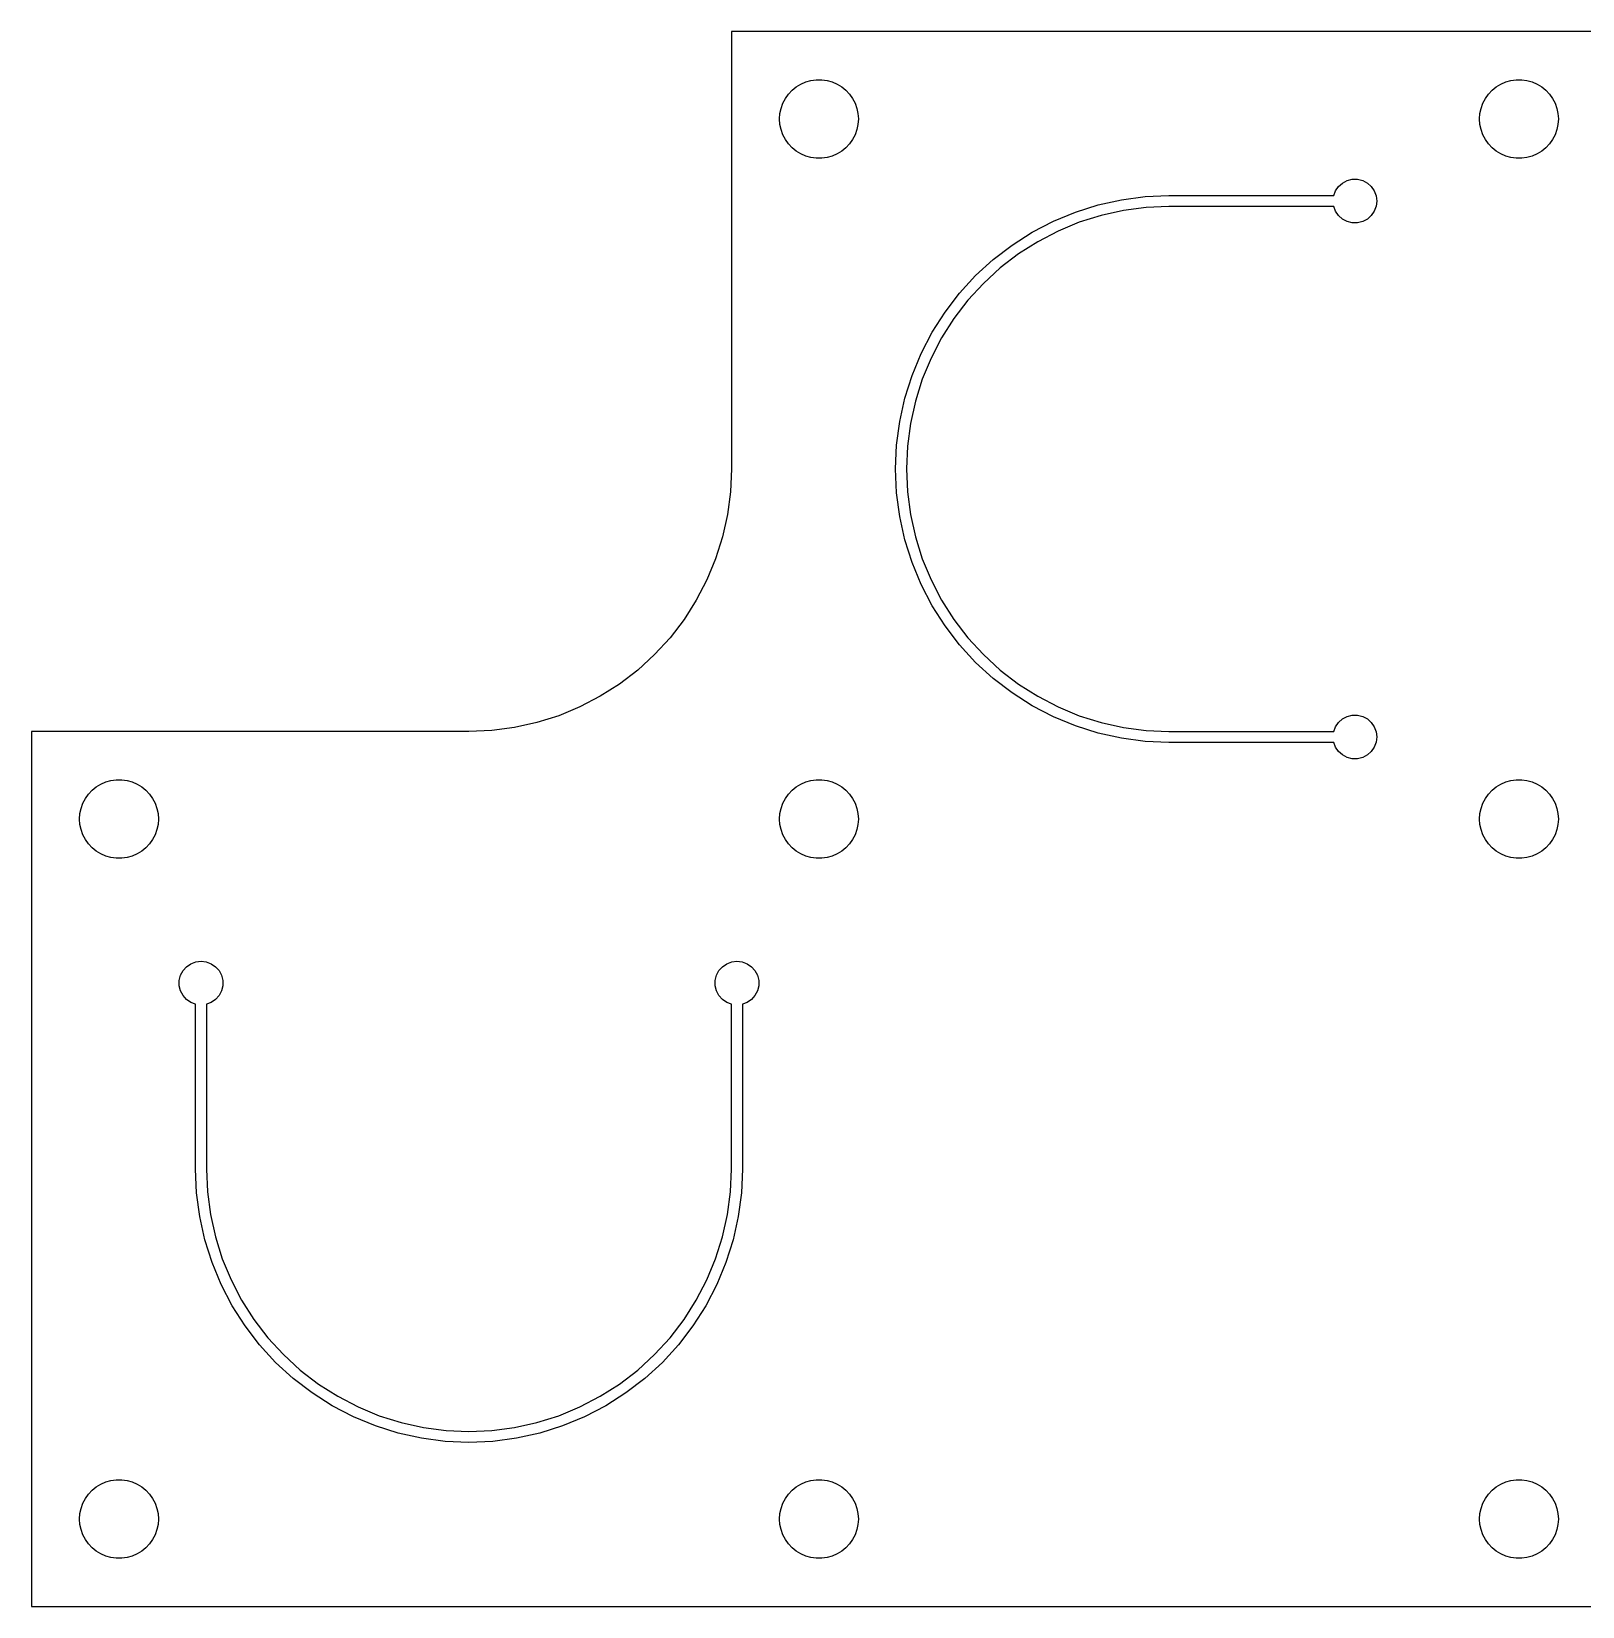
# Model space of a CAD drawing. Header units: metres. Extents: x 0 to 140, y 28 to 100.
# Drawn here: x 0 to 70.9, y 28 to 100 of the extents above; entities that cross this region are included whole.
import ezdxf

# ---------------------------------------------------------------- set-up
doc = ezdxf.new("R2010")
doc.units = ezdxf.units.M

msp = doc.modelspace()

# ---------------------------------------------------------------- linework, layer by layer
for p, q in [((96.5, 100), (32, 100)), ((32, 100), (32, 80)), ((34.6037, 97.136), (34.7714, 97.3155)), ((34.7714, 97.3155), (34.962, 97.4705)), ((34.962, 97.4705), (35.1719, 97.5982)), ((35.1719, 97.5982), (35.3972, 97.6961)), ((35.3972, 97.6961), (35.6338, 97.7623)), ((35.6338, 97.7623), (35.8772, 97.7958)), ((35.8772, 97.7958), (36.1228, 97.7958)), ((36.1228, 97.7958), (36.3662, 97.7623)), ((36.3662, 97.7623), (36.6028, 97.6961)), ((36.6028, 97.6961), (36.8281, 97.5982)), ((36.8281, 97.5982), (37.038, 97.4705)), ((37.038, 97.4705), (37.2286, 97.3155)), ((37.2286, 97.3155), (37.3963, 97.136)), ((66.6037, 97.136), (66.7714, 97.3155)), ((66.7714, 97.3155), (66.962, 97.4705)), ((66.962, 97.4705), (67.1719, 97.5982)), ((67.1719, 97.5982), (67.3972, 97.6961)), ((67.3972, 97.6961), (67.6338, 97.7623)), ((67.6338, 97.7623), (67.8772, 97.7958)), ((67.8772, 97.7958), (68.1228, 97.7958)), ((68.1228, 97.7958), (68.3662, 97.7623)), ((68.3662, 97.7623), (68.6028, 97.6961)), ((68.6028, 97.6961), (68.8281, 97.5982)), ((68.8281, 97.5982), (69.038, 97.4705)), ((69.038, 97.4705), (69.2286, 97.3155)), ((69.2286, 97.3155), (69.3963, 97.136)), ((34.2168, 96.2451), (34.2667, 96.4856)), ((34.2667, 96.4856), (34.349, 96.7171)), ((34.349, 96.7171), (34.462, 96.9352)), ((34.462, 96.9352), (34.6037, 97.136)), ((37.3963, 97.136), (37.5379, 96.9352)), ((37.5379, 96.9352), (37.651, 96.7171)), ((37.651, 96.7171), (37.7332, 96.4856)), ((37.7332, 96.4856), (37.7832, 96.2451)), ((66.2168, 96.2451), (66.2667, 96.4856)), ((66.2667, 96.4856), (66.349, 96.7171)), ((66.349, 96.7171), (66.462, 96.9352)), ((66.462, 96.9352), (66.6037, 97.136)), ((69.3963, 97.136), (69.5379, 96.9352)), ((69.5379, 96.9352), (69.651, 96.7171)), ((69.651, 96.7171), (69.7332, 96.4856)), ((69.7332, 96.4856), (69.7832, 96.2451)), ((34.2, 96), (34.2168, 96.2451)), ((34.2168, 95.7549), (34.2, 96)), ((37.7832, 96.2451), (37.8, 96)), ((37.8, 96), (37.7832, 95.7549)), ((66.2, 96), (66.2168, 96.2451)), ((66.2168, 95.7549), (66.2, 96)), ((69.7832, 96.2451), (69.8, 96)), ((69.8, 96), (69.7832, 95.7549)), ((34.2667, 95.5144), (34.2168, 95.7549)), ((34.349, 95.2829), (34.2667, 95.5144)), ((34.462, 95.0647), (34.349, 95.2829)), ((34.6037, 94.864), (34.462, 95.0647)), ((37.5379, 95.0647), (37.3963, 94.864)), ((37.651, 95.2829), (37.5379, 95.0647)), ((37.7332, 95.5144), (37.651, 95.2829)), ((37.7832, 95.7549), (37.7332, 95.5144)), ((66.2667, 95.5144), (66.2168, 95.7549)), ((66.349, 95.2829), (66.2667, 95.5144)), ((66.462, 95.0647), (66.349, 95.2829)), ((66.6037, 94.864), (66.462, 95.0647)), ((69.5379, 95.0647), (69.3963, 94.864)), ((69.651, 95.2829), (69.5379, 95.0647)), ((69.7332, 95.5144), (69.651, 95.2829)), ((69.7832, 95.7549), (69.7332, 95.5144)), ((34.7714, 94.6845), (34.6037, 94.864)), ((34.962, 94.5294), (34.7714, 94.6845)), ((35.1719, 94.4018), (34.962, 94.5294)), ((35.3972, 94.3039), (35.1719, 94.4018)), ((36.8281, 94.4018), (36.6028, 94.3039)), ((37.038, 94.5294), (36.8281, 94.4018)), ((37.2286, 94.6845), (37.038, 94.5294)), ((37.3963, 94.864), (37.2286, 94.6845)), ((66.7714, 94.6845), (66.6037, 94.864)), ((66.962, 94.5294), (66.7714, 94.6845)), ((67.1719, 94.4018), (66.962, 94.5294)), ((67.3972, 94.3039), (67.1719, 94.4018)), ((68.8281, 94.4018), (68.6028, 94.3039)), ((69.038, 94.5294), (68.8281, 94.4018)), ((69.2286, 94.6845), (69.038, 94.5294)), ((69.3963, 94.864), (69.2286, 94.6845)), ((35.6338, 94.2376), (35.3972, 94.3039)), ((35.8772, 94.2042), (35.6338, 94.2376)), ((36.1228, 94.2042), (35.8772, 94.2042)), ((36.3662, 94.2376), (36.1228, 94.2042)), ((36.6028, 94.3039), (36.3662, 94.2376)), ((67.6338, 94.2376), (67.3972, 94.3039)), ((67.8772, 94.2042), (67.6338, 94.2376)), ((68.1228, 94.2042), (67.8772, 94.2042)), ((68.3662, 94.2376), (68.1228, 94.2042)), ((68.6028, 94.3039), (68.3662, 94.2376)), ((59.6145, 92.7147), (59.7515, 92.9131)), ((59.7515, 92.9131), (59.9319, 93.073)), ((59.9319, 93.073), (60.1454, 93.185)), ((60.1454, 93.185), (60.3795, 93.2427)), ((60.3795, 93.2427), (60.6205, 93.2427)), ((60.6205, 93.2427), (60.8546, 93.185)), ((60.8546, 93.185), (61.0681, 93.073)), ((61.0681, 93.073), (61.2485, 92.9131)), ((61.2485, 92.9131), (61.3855, 92.7147)), ((48.7648, 92.0741), (49.8294, 92.3101)), ((49.8294, 92.3101), (50.9106, 92.4524)), ((50.9106, 92.4524), (51.99, 92.4996)), ((51.99, 92.4996), (51.99, 92.5)), ((51.99, 92.5), (59.5331, 92.5)), ((59.5331, 92.5), (59.6145, 92.7147)), ((61.3855, 92.7147), (61.4709, 92.4893)), ((61.4709, 92.4893), (61.5, 92.25)), ((61.5, 92.25), (61.4709, 92.0107)), ((46.7173, 91.3288), (47.7247, 91.7462)), ((47.7247, 91.7462), (48.7648, 92.0741)), ((48.8942, 91.5911), (47.8958, 91.2763)), ((49.9162, 91.8177), (48.8942, 91.5911)), ((50.9541, 91.9543), (49.9162, 91.8177)), ((52, 92), (50.9541, 91.9543)), ((59.5331, 92), (52, 92)), ((59.6145, 91.7853), (59.5331, 92)), ((59.7515, 91.5869), (59.6145, 91.7853)), ((59.9319, 91.427), (59.7515, 91.5869)), ((61.2485, 91.5869), (61.0681, 91.427)), ((61.3855, 91.7853), (61.2485, 91.5869)), ((61.4709, 92.0107), (61.3855, 91.7853)), ((44.8303, 90.2394), (45.75, 90.8253)), ((45.75, 90.8253), (46.7173, 91.3288)), ((46.9286, 90.8757), (46, 90.3923)), ((47.8958, 91.2763), (46.9286, 90.8757)), ((60.1454, 91.315), (59.9319, 91.427)), ((60.3795, 91.2573), (60.1454, 91.315)), ((60.6205, 91.2573), (60.3795, 91.2573)), ((60.8546, 91.315), (60.6205, 91.2573)), ((61.0681, 91.427), (60.8546, 91.315)), ((43.9651, 89.5755), (44.8303, 90.2394)), ((46, 90.3923), (45.1171, 89.8298)), ((43.1612, 88.8388), (43.9651, 89.5755)), ((45.1171, 89.8298), (44.2865, 89.1925)), ((42.4244, 88.0348), (43.1612, 88.8388)), ((44.2865, 89.1925), (43.5147, 88.4853)), ((41.7606, 87.1697), (42.4244, 88.0348)), ((43.5147, 88.4853), (42.8075, 87.7134)), ((41.1747, 86.25), (41.7606, 87.1697)), ((42.8075, 87.7134), (42.1702, 86.8829)), ((42.1702, 86.8829), (41.6077, 86)), ((40.6711, 85.2827), (41.1747, 86.25)), ((41.6077, 86), (41.1243, 85.0714)), ((40.2538, 84.2753), (40.6711, 85.2827)), ((41.1243, 85.0714), (40.7237, 84.1042)), ((39.9259, 83.2352), (40.2538, 84.2753)), ((40.7237, 84.1042), (40.4089, 83.1058)), ((39.6899, 82.1706), (39.9259, 83.2352)), ((40.4089, 83.1058), (40.1823, 82.0838)), ((39.5476, 81.0894), (39.6899, 82.1706)), ((40.1823, 82.0838), (40.0457, 81.0459)), ((39.5, 80), (39.5476, 81.0894)), ((40.0457, 81.0459), (40, 80)), ((32, 80), (31.9543, 78.9541)), ((39.5476, 78.9106), (39.5, 80)), ((40, 80), (40.0457, 78.9541)), ((31.9543, 78.9541), (31.8177, 77.9162)), ((39.6899, 77.8294), (39.5476, 78.9106)), ((40.0457, 78.9541), (40.1823, 77.9162)), ((31.8177, 77.9162), (31.5911, 76.8942)), ((39.9259, 76.7648), (39.6899, 77.8294)), ((40.1823, 77.9162), (40.4089, 76.8942)), ((31.5911, 76.8942), (31.2763, 75.8958)), ((40.2538, 75.7247), (39.9259, 76.7648)), ((40.4089, 76.8942), (40.7237, 75.8958)), ((31.2763, 75.8958), (30.8757, 74.9286)), ((40.6711, 74.7173), (40.2538, 75.7247)), ((40.7237, 75.8958), (41.1243, 74.9286)), ((30.8757, 74.9286), (30.3923, 74)), ((41.1243, 74.9286), (41.6077, 74)), ((41.1747, 73.75), (40.6711, 74.7173)), ((30.3923, 74), (29.8298, 73.1171)), ((41.7606, 72.8303), (41.1747, 73.75)), ((41.6077, 74), (42.1702, 73.1171)), ((29.8298, 73.1171), (29.1925, 72.2865)), ((42.4244, 71.9651), (41.7606, 72.8303)), ((42.1702, 73.1171), (42.8075, 72.2865)), ((29.1925, 72.2865), (28.4853, 71.5147)), ((42.8075, 72.2865), (43.5147, 71.5147)), ((28.4853, 71.5147), (27.7134, 70.8075)), ((43.1612, 71.1612), (42.4244, 71.9651)), ((43.5147, 71.5147), (44.2865, 70.8075)), ((27.7134, 70.8075), (26.8829, 70.1702)), ((43.9651, 70.4244), (43.1612, 71.1612)), ((44.2865, 70.8075), (45.1171, 70.1702)), ((26.8829, 70.1702), (26, 69.6077)), ((44.8303, 69.7606), (43.9651, 70.4244)), ((45.1171, 70.1702), (46, 69.6077)), ((25.0714, 69.1243), (24.1042, 68.7237)), ((26, 69.6077), (25.0714, 69.1243)), ((45.75, 69.1747), (44.8303, 69.7606)), ((46.7173, 68.6711), (45.75, 69.1747)), ((46, 69.6077), (46.9286, 69.1243)), ((46.9286, 69.1243), (47.8958, 68.7237)), ((23.1058, 68.4089), (22.0838, 68.1823)), ((24.1042, 68.7237), (23.1058, 68.4089)), ((47.7247, 68.2538), (46.7173, 68.6711)), ((47.8958, 68.7237), (48.8942, 68.4089)), ((48.8942, 68.4089), (49.9162, 68.1823)), ((59.6145, 68.2147), (59.7515, 68.4131)), ((59.7515, 68.4131), (59.9319, 68.573)), ((59.9319, 68.573), (60.1454, 68.685)), ((60.1454, 68.685), (60.3795, 68.7427)), ((60.3795, 68.7427), (60.6205, 68.7427)), ((60.6205, 68.7427), (60.8546, 68.685)), ((60.8546, 68.685), (61.0681, 68.573)), ((61.0681, 68.573), (61.2485, 68.4131)), ((61.2485, 68.4131), (61.3855, 68.2147)), ((20, 68), (0, 68)), ((0, 68), (0, 28)), ((21.0459, 68.0457), (20, 68)), ((22.0838, 68.1823), (21.0459, 68.0457)), ((48.7648, 67.9259), (47.7247, 68.2538)), ((49.8294, 67.6899), (48.7648, 67.9259)), ((50.9106, 67.5476), (49.8294, 67.6899)), ((49.9162, 68.1823), (50.9541, 68.0457)), ((50.9541, 68.0457), (52, 68)), ((52, 68), (59.5331, 68)), ((59.5331, 68), (59.6145, 68.2147)), ((61.3855, 68.2147), (61.4709, 67.9893)), ((61.4709, 67.9893), (61.5, 67.75)), ((61.5, 67.75), (61.4709, 67.5107)), ((51.99, 67.5004), (50.9106, 67.5476)), ((51.99, 67.5), (51.99, 67.5004)), ((59.5331, 67.5), (51.99, 67.5)), ((59.6145, 67.2853), (59.5331, 67.5)), ((59.7515, 67.0869), (59.6145, 67.2853)), ((59.9319, 66.927), (59.7515, 67.0869)), ((61.2485, 67.0869), (61.0681, 66.927)), ((61.3855, 67.2853), (61.2485, 67.0869)), ((61.4709, 67.5107), (61.3855, 67.2853)), ((60.1454, 66.815), (59.9319, 66.927)), ((60.3795, 66.7573), (60.1454, 66.815)), ((60.6205, 66.7573), (60.3795, 66.7573)), ((60.8546, 66.815), (60.6205, 66.7573)), ((61.0681, 66.927), (60.8546, 66.815)), ((2.96198, 65.4705), (3.17188, 65.5982)), ((3.17188, 65.5982), (3.3972, 65.6961)), ((3.3972, 65.6961), (3.63377, 65.7623)), ((3.63377, 65.7623), (3.87715, 65.7958)), ((3.87715, 65.7958), (4.12283, 65.7958)), ((4.12283, 65.7958), (4.36621, 65.7623)), ((4.36621, 65.7623), (4.60278, 65.6961)), ((4.60278, 65.6961), (4.82811, 65.5982)), ((4.82811, 65.5982), (5.03801, 65.4705)), ((34.962, 65.4705), (35.1719, 65.5982)), ((35.1719, 65.5982), (35.3972, 65.6961)), ((35.3972, 65.6961), (35.6338, 65.7623)), ((35.6338, 65.7623), (35.8772, 65.7958)), ((35.8772, 65.7958), (36.1228, 65.7958)), ((36.1228, 65.7958), (36.3662, 65.7623)), ((36.3662, 65.7623), (36.6028, 65.6961)), ((36.6028, 65.6961), (36.8281, 65.5982)), ((36.8281, 65.5982), (37.038, 65.4705)), ((66.962, 65.4705), (67.1719, 65.5982)), ((67.1719, 65.5982), (67.3972, 65.6961)), ((67.3972, 65.6961), (67.6338, 65.7623)), ((67.6338, 65.7623), (67.8772, 65.7958)), ((67.8772, 65.7958), (68.1228, 65.7958)), ((68.1228, 65.7958), (68.3662, 65.7623)), ((68.3662, 65.7623), (68.6028, 65.6961)), ((68.6028, 65.6961), (68.8281, 65.5982)), ((68.8281, 65.5982), (69.038, 65.4705)), ((2.34901, 64.7171), (2.46204, 64.9352)), ((2.46204, 64.9352), (2.60371, 65.136)), ((2.60371, 65.136), (2.77139, 65.3155)), ((2.77139, 65.3155), (2.96198, 65.4705)), ((5.03801, 65.4705), (5.22859, 65.3155)), ((5.22859, 65.3155), (5.39627, 65.136)), ((5.39627, 65.136), (5.53795, 64.9352)), ((5.53795, 64.9352), (5.65097, 64.7171)), ((34.349, 64.7171), (34.462, 64.9352)), ((34.462, 64.9352), (34.6037, 65.136)), ((34.6037, 65.136), (34.7714, 65.3155)), ((34.7714, 65.3155), (34.962, 65.4705)), ((37.038, 65.4705), (37.2286, 65.3155)), ((37.2286, 65.3155), (37.3963, 65.136)), ((37.3963, 65.136), (37.5379, 64.9352)), ((37.5379, 64.9352), (37.651, 64.7171)), ((66.349, 64.7171), (66.462, 64.9352)), ((66.462, 64.9352), (66.6037, 65.136)), ((66.6037, 65.136), (66.7714, 65.3155)), ((66.7714, 65.3155), (66.962, 65.4705)), ((69.038, 65.4705), (69.2286, 65.3155)), ((69.2286, 65.3155), (69.3963, 65.136)), ((69.3963, 65.136), (69.5379, 64.9352)), ((69.5379, 64.9352), (69.651, 64.7171)), ((2.2, 64), (2.21675, 64.2451)), ((2.21675, 64.2451), (2.26674, 64.4856)), ((2.26674, 64.4856), (2.34901, 64.7171)), ((5.65097, 64.7171), (5.73325, 64.4856)), ((5.73325, 64.4856), (5.78323, 64.2451)), ((5.78323, 64.2451), (5.79999, 64)), ((34.2, 64), (34.2168, 64.2451)), ((34.2168, 64.2451), (34.2667, 64.4856)), ((34.2667, 64.4856), (34.349, 64.7171)), ((37.651, 64.7171), (37.7332, 64.4856)), ((37.7332, 64.4856), (37.7832, 64.2451)), ((37.7832, 64.2451), (37.8, 64)), ((66.2, 64), (66.2168, 64.2451)), ((66.2168, 64.2451), (66.2667, 64.4856)), ((66.2667, 64.4856), (66.349, 64.7171)), ((69.651, 64.7171), (69.7332, 64.4856)), ((69.7332, 64.4856), (69.7832, 64.2451)), ((69.7832, 64.2451), (69.8, 64)), ((2.21675, 63.7549), (2.2, 64)), ((2.26674, 63.5144), (2.21675, 63.7549)), ((2.34901, 63.2829), (2.26674, 63.5144)), ((5.73325, 63.5144), (5.65097, 63.2829)), ((5.78323, 63.7549), (5.73325, 63.5144)), ((5.79999, 64), (5.78323, 63.7549)), ((34.2168, 63.7549), (34.2, 64)), ((34.2667, 63.5144), (34.2168, 63.7549)), ((34.349, 63.2829), (34.2667, 63.5144)), ((37.7332, 63.5144), (37.651, 63.2829)), ((37.7832, 63.7549), (37.7332, 63.5144)), ((37.8, 64), (37.7832, 63.7549)), ((66.2168, 63.7549), (66.2, 64)), ((66.2667, 63.5144), (66.2168, 63.7549)), ((66.349, 63.2829), (66.2667, 63.5144)), ((69.7332, 63.5144), (69.651, 63.2829)), ((69.7832, 63.7549), (69.7332, 63.5144)), ((69.8, 64), (69.7832, 63.7549)), ((2.46204, 63.0647), (2.34901, 63.2829)), ((2.60371, 62.864), (2.46204, 63.0647)), ((2.77139, 62.6845), (2.60371, 62.864)), ((2.96198, 62.5294), (2.77139, 62.6845)), ((5.22859, 62.6845), (5.03801, 62.5294)), ((5.39627, 62.864), (5.22859, 62.6845)), ((5.53795, 63.0647), (5.39627, 62.864)), ((5.65097, 63.2829), (5.53795, 63.0647)), ((34.462, 63.0647), (34.349, 63.2829)), ((34.6037, 62.864), (34.462, 63.0647)), ((34.7714, 62.6845), (34.6037, 62.864)), ((34.962, 62.5294), (34.7714, 62.6845)), ((37.2286, 62.6845), (37.038, 62.5294)), ((37.3963, 62.864), (37.2286, 62.6845)), ((37.5379, 63.0647), (37.3963, 62.864)), ((37.651, 63.2829), (37.5379, 63.0647)), ((66.462, 63.0647), (66.349, 63.2829)), ((66.6037, 62.864), (66.462, 63.0647)), ((66.7714, 62.6845), (66.6037, 62.864)), ((66.962, 62.5294), (66.7714, 62.6845)), ((69.2286, 62.6845), (69.038, 62.5294)), ((69.3963, 62.864), (69.2286, 62.6845)), ((69.5379, 63.0647), (69.3963, 62.864)), ((69.651, 63.2829), (69.5379, 63.0647)), ((3.17188, 62.4018), (2.96198, 62.5294)), ((3.3972, 62.3039), (3.17188, 62.4018)), ((3.63377, 62.2376), (3.3972, 62.3039)), ((3.87715, 62.2042), (3.63377, 62.2376)), ((4.12283, 62.2042), (3.87715, 62.2042)), ((4.36621, 62.2376), (4.12283, 62.2042)), ((4.60278, 62.3039), (4.36621, 62.2376)), ((4.82811, 62.4018), (4.60278, 62.3039)), ((5.03801, 62.5294), (4.82811, 62.4018)), ((35.1719, 62.4018), (34.962, 62.5294)), ((35.3972, 62.3039), (35.1719, 62.4018)), ((35.6338, 62.2376), (35.3972, 62.3039)), ((35.8772, 62.2042), (35.6338, 62.2376)), ((36.1228, 62.2042), (35.8772, 62.2042)), ((36.3662, 62.2376), (36.1228, 62.2042)), ((36.6028, 62.3039), (36.3662, 62.2376)), ((36.8281, 62.4018), (36.6028, 62.3039)), ((37.038, 62.5294), (36.8281, 62.4018)), ((67.1719, 62.4018), (66.962, 62.5294)), ((67.3972, 62.3039), (67.1719, 62.4018)), ((67.6338, 62.2376), (67.3972, 62.3039)), ((67.8772, 62.2042), (67.6338, 62.2376)), ((68.1228, 62.2042), (67.8772, 62.2042)), ((68.3662, 62.2376), (68.1228, 62.2042)), ((68.6028, 62.3039), (68.3662, 62.2376)), ((68.8281, 62.4018), (68.6028, 62.3039)), ((69.038, 62.5294), (68.8281, 62.4018)), ((6.81497, 56.8546), (6.927, 57.0681)), ((6.927, 57.0681), (7.08687, 57.2485)), ((7.08687, 57.2485), (7.28526, 57.3855)), ((7.28526, 57.3855), (7.51068, 57.4709)), ((7.51068, 57.4709), (7.75, 57.5)), ((7.75, 57.5), (7.9893, 57.4709)), ((7.9893, 57.4709), (8.21472, 57.3855)), ((8.21472, 57.3855), (8.41312, 57.2485)), ((8.41312, 57.2485), (8.57298, 57.0681)), ((8.57298, 57.0681), (8.68501, 56.8546)), ((31.315, 56.8546), (31.427, 57.0681)), ((31.427, 57.0681), (31.5869, 57.2485)), ((31.5869, 57.2485), (31.7853, 57.3855)), ((31.7853, 57.3855), (32.0107, 57.4709)), ((32.0107, 57.4709), (32.25, 57.5)), ((32.25, 57.5), (32.4893, 57.4709)), ((32.4893, 57.4709), (32.7147, 57.3855)), ((32.7147, 57.3855), (32.9131, 57.2485)), ((32.9131, 57.2485), (33.073, 57.0681)), ((33.073, 57.0681), (33.185, 56.8546)), ((6.75728, 56.6205), (6.81497, 56.8546)), ((6.75728, 56.3795), (6.75728, 56.6205)), ((6.81497, 56.1454), (6.75728, 56.3795)), ((8.68501, 56.8546), (8.74271, 56.6205)), ((8.74271, 56.3795), (8.68501, 56.1454)), ((8.74271, 56.6205), (8.74271, 56.3795)), ((31.2573, 56.6205), (31.315, 56.8546)), ((31.2573, 56.3795), (31.2573, 56.6205)), ((31.315, 56.1454), (31.2573, 56.3795)), ((33.185, 56.8546), (33.2427, 56.6205)), ((33.2427, 56.3795), (33.185, 56.1454)), ((33.2427, 56.6205), (33.2427, 56.3795)), ((6.927, 55.9319), (6.81497, 56.1454)), ((7.08687, 55.7515), (6.927, 55.9319)), ((7.28526, 55.6145), (7.08687, 55.7515)), ((7.5, 55.5331), (7.28526, 55.6145)), ((7.5, 47.99), (7.5, 55.5331)), ((8.21472, 55.6145), (8, 55.5331)), ((8, 55.5331), (8, 48)), ((8.41312, 55.7515), (8.21472, 55.6145)), ((8.57298, 55.9319), (8.41312, 55.7515)), ((8.68501, 56.1454), (8.57298, 55.9319)), ((31.427, 55.9319), (31.315, 56.1454)), ((31.5869, 55.7515), (31.427, 55.9319)), ((31.7853, 55.6145), (31.5869, 55.7515)), ((32, 55.5331), (31.7853, 55.6145)), ((32, 48), (32, 55.5331)), ((32.7147, 55.6145), (32.5, 55.5331)), ((32.5, 55.5331), (32.5, 47.99)), ((32.9131, 55.7515), (32.7147, 55.6145)), ((33.073, 55.9319), (32.9131, 55.7515)), ((33.185, 56.1454), (33.073, 55.9319)), ((7.50043, 47.99), (7.5, 47.99)), ((7.54756, 46.9106), (7.50043, 47.99)), ((8, 48), (8.04565, 46.9541)), ((31.9543, 46.9541), (32, 48)), ((32.4996, 47.99), (32.4524, 46.9106)), ((32.5, 47.99), (32.4996, 47.99)), ((7.6899, 45.8294), (7.54756, 46.9106)), ((8.04565, 46.9541), (8.1823, 45.9162)), ((31.8177, 45.9162), (31.9543, 46.9541)), ((32.4524, 46.9106), (32.3101, 45.8294)), ((7.92592, 44.7648), (7.6899, 45.8294)), ((8.1823, 45.9162), (8.40889, 44.8942)), ((31.5911, 44.8942), (31.8177, 45.9162)), ((32.3101, 45.8294), (32.0741, 44.7648)), ((8.25383, 43.7247), (7.92592, 44.7648)), ((8.40889, 44.8942), (8.72368, 43.8958)), ((31.2763, 43.8958), (31.5911, 44.8942)), ((32.0741, 44.7648), (31.7462, 43.7247)), ((8.67114, 42.7173), (8.25383, 43.7247)), ((8.72368, 43.8958), (9.1243, 42.9286)), ((30.8757, 42.9286), (31.2763, 43.8958)), ((31.7462, 43.7247), (31.3288, 42.7173)), ((9.17468, 41.75), (8.67114, 42.7173)), ((9.1243, 42.9286), (9.60768, 42)), ((30.3923, 42), (30.8757, 42.9286)), ((31.3288, 42.7173), (30.8253, 41.75)), ((9.60768, 42), (10.1702, 41.1171)), ((29.8298, 41.1171), (30.3923, 42)), ((9.76059, 40.8303), (9.17468, 41.75)), ((10.1702, 41.1171), (10.8075, 40.2865)), ((29.1925, 40.2865), (29.8298, 41.1171)), ((30.8253, 41.75), (30.2394, 40.8303)), ((10.4244, 39.9651), (9.76059, 40.8303)), ((30.2394, 40.8303), (29.5755, 39.9651)), ((11.1612, 39.1612), (10.4244, 39.9651)), ((10.8075, 40.2865), (11.5147, 39.5147)), ((28.4853, 39.5147), (29.1925, 40.2865)), ((29.5755, 39.9651), (28.8388, 39.1612)), ((11.9651, 38.4244), (11.1612, 39.1612)), ((11.5147, 39.5147), (12.2865, 38.8075)), ((27.7134, 38.8075), (28.4853, 39.5147)), ((28.8388, 39.1612), (28.0348, 38.4244)), ((12.8303, 37.7606), (11.9651, 38.4244)), ((12.2865, 38.8075), (13.1171, 38.1702)), ((13.1171, 38.1702), (14, 37.6077)), ((26, 37.6077), (26.8829, 38.1702)), ((26.8829, 38.1702), (27.7134, 38.8075)), ((28.0348, 38.4244), (27.1697, 37.7606)), ((13.75, 37.1747), (12.8303, 37.7606)), ((14, 37.6077), (14.9286, 37.1243)), ((25.0714, 37.1243), (26, 37.6077)), ((27.1697, 37.7606), (26.25, 37.1747)), ((14.7173, 36.6711), (13.75, 37.1747)), ((14.9286, 37.1243), (15.8958, 36.7237)), ((15.8958, 36.7237), (16.8942, 36.4089)), ((23.1058, 36.4089), (24.1042, 36.7237)), ((24.1042, 36.7237), (25.0714, 37.1243)), ((26.25, 37.1747), (25.2827, 36.6711)), ((15.7247, 36.2538), (14.7173, 36.6711)), ((16.7648, 35.9259), (15.7247, 36.2538)), ((16.8942, 36.4089), (17.9162, 36.1823)), ((17.9162, 36.1823), (18.9541, 36.0457)), ((18.9541, 36.0457), (20, 36)), ((20, 36), (21.0459, 36.0457)), ((21.0459, 36.0457), (22.0838, 36.1823)), ((22.0838, 36.1823), (23.1058, 36.4089)), ((24.2752, 36.2538), (23.2352, 35.9259)), ((25.2827, 36.6711), (24.2752, 36.2538)), ((17.8294, 35.6899), (16.7648, 35.9259)), ((18.9106, 35.5476), (17.8294, 35.6899)), ((20, 35.5), (18.9106, 35.5476)), ((21.0894, 35.5476), (20, 35.5)), ((22.1706, 35.6899), (21.0894, 35.5476)), ((23.2352, 35.9259), (22.1706, 35.6899)), ((2.46204, 32.9352), (2.60371, 33.136)), ((2.60371, 33.136), (2.77139, 33.3155)), ((2.77139, 33.3155), (2.96198, 33.4705)), ((2.96198, 33.4705), (3.17188, 33.5982)), ((3.17188, 33.5982), (3.3972, 33.6961)), ((3.3972, 33.6961), (3.63377, 33.7623)), ((3.63377, 33.7623), (3.87715, 33.7958)), ((3.87715, 33.7958), (4.12283, 33.7958)), ((4.12283, 33.7958), (4.36621, 33.7623)), ((4.36621, 33.7623), (4.60278, 33.6961)), ((4.60278, 33.6961), (4.82811, 33.5982)), ((4.82811, 33.5982), (5.03801, 33.4705)), ((5.03801, 33.4705), (5.22859, 33.3155)), ((5.22859, 33.3155), (5.39627, 33.136)), ((5.39627, 33.136), (5.53795, 32.9352)), ((34.462, 32.9352), (34.6037, 33.136)), ((34.6037, 33.136), (34.7714, 33.3155)), ((34.7714, 33.3155), (34.962, 33.4705)), ((34.962, 33.4705), (35.1719, 33.5982)), ((35.1719, 33.5982), (35.3972, 33.6961)), ((35.3972, 33.6961), (35.6338, 33.7623)), ((35.6338, 33.7623), (35.8772, 33.7958)), ((35.8772, 33.7958), (36.1228, 33.7958)), ((36.1228, 33.7958), (36.3662, 33.7623)), ((36.3662, 33.7623), (36.6028, 33.6961)), ((36.6028, 33.6961), (36.8281, 33.5982)), ((36.8281, 33.5982), (37.038, 33.4705)), ((37.038, 33.4705), (37.2286, 33.3155)), ((37.2286, 33.3155), (37.3963, 33.136)), ((37.3963, 33.136), (37.5379, 32.9352)), ((66.462, 32.9352), (66.6037, 33.136)), ((66.6037, 33.136), (66.7714, 33.3155)), ((66.7714, 33.3155), (66.962, 33.4705)), ((66.962, 33.4705), (67.1719, 33.5982)), ((67.1719, 33.5982), (67.3972, 33.6961)), ((67.3972, 33.6961), (67.6338, 33.7623)), ((67.6338, 33.7623), (67.8772, 33.7958)), ((67.8772, 33.7958), (68.1228, 33.7958)), ((68.1228, 33.7958), (68.3662, 33.7623)), ((68.3662, 33.7623), (68.6028, 33.6961)), ((68.6028, 33.6961), (68.8281, 33.5982)), ((68.8281, 33.5982), (69.038, 33.4705)), ((69.038, 33.4705), (69.2286, 33.3155)), ((69.2286, 33.3155), (69.3963, 33.136)), ((69.3963, 33.136), (69.5379, 32.9352)), ((2.21675, 32.2451), (2.26674, 32.4856)), ((2.26674, 32.4856), (2.34901, 32.7171)), ((2.34901, 32.7171), (2.46204, 32.9352)), ((5.53795, 32.9352), (5.65097, 32.7171)), ((5.65097, 32.7171), (5.73325, 32.4856)), ((5.73325, 32.4856), (5.78323, 32.2451)), ((34.2168, 32.2451), (34.2667, 32.4856)), ((34.2667, 32.4856), (34.349, 32.7171)), ((34.349, 32.7171), (34.462, 32.9352)), ((37.5379, 32.9352), (37.651, 32.7171)), ((37.651, 32.7171), (37.7332, 32.4856)), ((37.7332, 32.4856), (37.7832, 32.2451)), ((66.2168, 32.2451), (66.2667, 32.4856)), ((66.2667, 32.4856), (66.349, 32.7171)), ((66.349, 32.7171), (66.462, 32.9352)), ((69.5379, 32.9352), (69.651, 32.7171)), ((69.651, 32.7171), (69.7332, 32.4856)), ((69.7332, 32.4856), (69.7832, 32.2451)), ((2.2, 32), (2.21675, 32.2451)), ((2.21675, 31.7549), (2.2, 32)), ((2.26674, 31.5144), (2.21675, 31.7549)), ((5.78323, 31.7549), (5.73325, 31.5144)), ((5.78323, 32.2451), (5.79999, 32)), ((5.79999, 32), (5.78323, 31.7549)), ((34.2, 32), (34.2168, 32.2451)), ((34.2168, 31.7549), (34.2, 32)), ((34.2667, 31.5144), (34.2168, 31.7549)), ((37.7832, 31.7549), (37.7332, 31.5144)), ((37.7832, 32.2451), (37.8, 32)), ((37.8, 32), (37.7832, 31.7549)), ((66.2, 32), (66.2168, 32.2451)), ((66.2168, 31.7549), (66.2, 32)), ((66.2667, 31.5144), (66.2168, 31.7549)), ((69.7832, 31.7549), (69.7332, 31.5144)), ((69.7832, 32.2451), (69.8, 32)), ((69.8, 32), (69.7832, 31.7549)), ((2.34901, 31.2829), (2.26674, 31.5144)), ((2.46204, 31.0647), (2.34901, 31.2829)), ((2.60371, 30.864), (2.46204, 31.0647)), ((5.53795, 31.0647), (5.39627, 30.864)), ((5.65097, 31.2829), (5.53795, 31.0647)), ((5.73325, 31.5144), (5.65097, 31.2829)), ((34.349, 31.2829), (34.2667, 31.5144)), ((34.462, 31.0647), (34.349, 31.2829)), ((34.6037, 30.864), (34.462, 31.0647)), ((37.5379, 31.0647), (37.3963, 30.864)), ((37.651, 31.2829), (37.5379, 31.0647)), ((37.7332, 31.5144), (37.651, 31.2829)), ((66.349, 31.2829), (66.2667, 31.5144)), ((66.462, 31.0647), (66.349, 31.2829)), ((66.6037, 30.864), (66.462, 31.0647)), ((69.5379, 31.0647), (69.3963, 30.864)), ((69.651, 31.2829), (69.5379, 31.0647)), ((69.7332, 31.5144), (69.651, 31.2829)), ((2.77139, 30.6845), (2.60371, 30.864)), ((2.96198, 30.5294), (2.77139, 30.6845)), ((3.17188, 30.4018), (2.96198, 30.5294)), ((3.3972, 30.3039), (3.17188, 30.4018)), ((3.63377, 30.2376), (3.3972, 30.3039)), ((4.60278, 30.3039), (4.36621, 30.2376)), ((4.82811, 30.4018), (4.60278, 30.3039)), ((5.03801, 30.5294), (4.82811, 30.4018)), ((5.22859, 30.6845), (5.03801, 30.5294)), ((5.39627, 30.864), (5.22859, 30.6845)), ((34.7714, 30.6845), (34.6037, 30.864)), ((34.962, 30.5294), (34.7714, 30.6845)), ((35.1719, 30.4018), (34.962, 30.5294)), ((35.3972, 30.3039), (35.1719, 30.4018)), ((35.6338, 30.2376), (35.3972, 30.3039)), ((36.6028, 30.3039), (36.3662, 30.2376)), ((36.8281, 30.4018), (36.6028, 30.3039)), ((37.038, 30.5294), (36.8281, 30.4018)), ((37.2286, 30.6845), (37.038, 30.5294)), ((37.3963, 30.864), (37.2286, 30.6845)), ((66.7714, 30.6845), (66.6037, 30.864)), ((66.962, 30.5294), (66.7714, 30.6845)), ((67.1719, 30.4018), (66.962, 30.5294)), ((67.3972, 30.3039), (67.1719, 30.4018)), ((67.6338, 30.2376), (67.3972, 30.3039)), ((68.6028, 30.3039), (68.3662, 30.2376)), ((68.8281, 30.4018), (68.6028, 30.3039)), ((69.038, 30.5294), (68.8281, 30.4018)), ((69.2286, 30.6845), (69.038, 30.5294)), ((69.3963, 30.864), (69.2286, 30.6845)), ((3.87715, 30.2042), (3.63377, 30.2376)), ((4.12283, 30.2042), (3.87715, 30.2042)), ((4.36621, 30.2376), (4.12283, 30.2042)), ((35.8772, 30.2042), (35.6338, 30.2376)), ((36.1228, 30.2042), (35.8772, 30.2042)), ((36.3662, 30.2376), (36.1228, 30.2042)), ((67.8772, 30.2042), (67.6338, 30.2376)), ((68.1228, 30.2042), (67.8772, 30.2042)), ((68.3662, 30.2376), (68.1228, 30.2042)), ((0, 28), (140, 28))]:
    msp.add_line(p, q)

doc.saveas('drawing.dxf')
